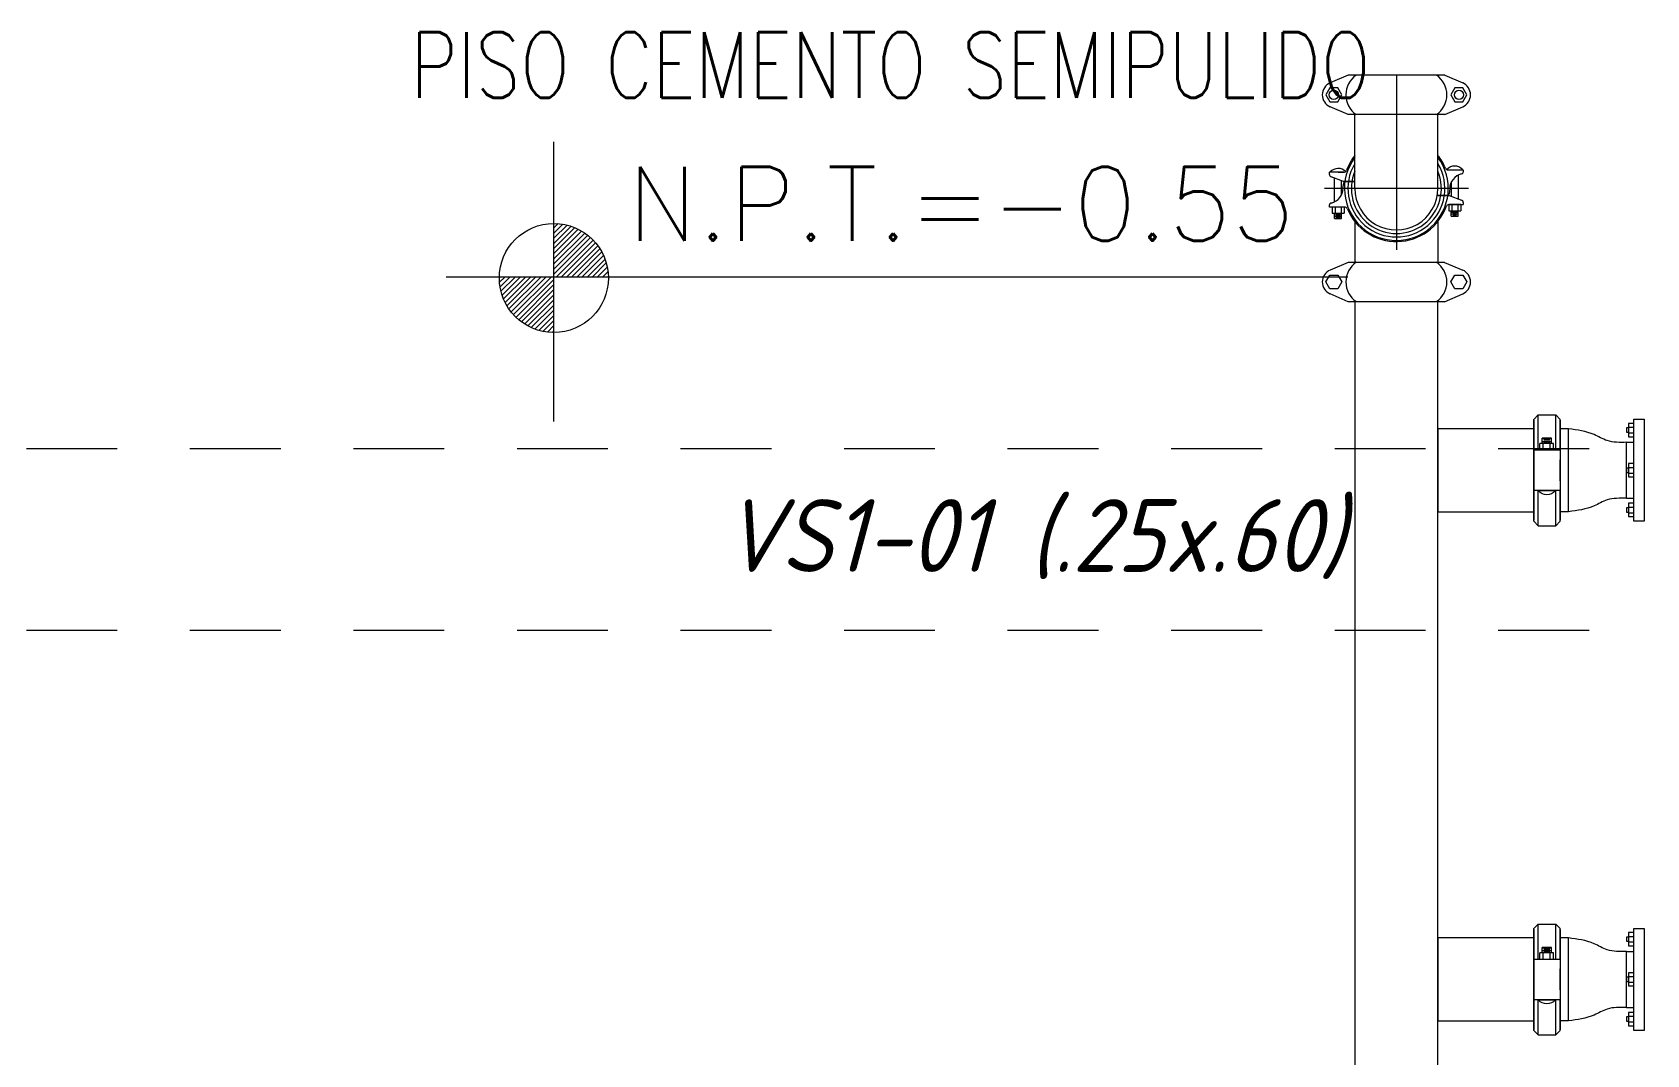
# Model space of a CAD drawing. Header units: millimetres. Extents: x 2085 to 2829, y 1347 to 1643.
# Drawn here: x 2159.864 to 2162.085, y 1607.634 to 1609.04 of the extents above; entities that cross this region are included whole.
import ezdxf
from ezdxf.enums import TextEntityAlignment as Align

# ---------------------------------------------------------------- set-up
doc = ezdxf.new("R2010")
doc.units = ezdxf.units.MM
for name, pattern in [('HIDDEN', [0.375, 0.25, -0.125]), ('HIDDEN2', [0.1875, 0.125, -0.0625]), ('PHANTOM', [2.5, 1.25, -0.25, 0.25, -0.25, 0.25, -0.25])]:
    doc.linetypes.add(name, pattern=pattern)
doc.layers.get('0').update_dxf_attribs({"color": 251, "lineweight": 9})
for name, color, linetype, lineweight in [('0-BLOCK-SANIT', 251, 'Continuous', 13), ('00-GTI-Acoples', 251, 'Continuous', 13), ('A-ESTRUCTURA-VIGAS', 251, 'HIDDEN2', 13), ('A-NIVELES-NPT', 251, 'Continuous', 9), ('A-SANITARIOS', 251, 'Continuous', 13), ('A-TEXTO-ACABADO PISO', 251, 'Continuous', 13), ('P&R_ACI_LÍNEA CENTRAL', 251, 'PHANTOM', 13)]:
    doc.layers.add(name, color=color, linetype=linetype, lineweight=lineweight)
doc.layers.add('A_50_Vigas Chata', color=251, linetype='HIDDEN', lineweight=13, plot=False)
doc.styles.add('APPIA -TEXTOS-GENERALES', font='isocp.shx', dxfattribs={"oblique": 15})
doc.styles.add('R80', font='romans.shx', dxfattribs={"width": 0.8, "oblique": 15, "height": 0.1})
doc.styles.add('ROMANS', font='romans.shx', dxfattribs={"width": 0.8})

# ---------------------------------------------------------------- blocks, each defined once
blk = doc.blocks.new('estructuras sotano 1')
at = {"layer": 'A-ESTRUCTURA-VIGAS'}
for points in [[(13.08, 5.63), (18.94, 5.63)], [(13.08, 5.38), (18.94, 5.38)]]:
    blk.add_lwpolyline(points, dxfattribs=at)
at = {"layer": 'A_50_Vigas Chata', "insert": (16.04, 5.5054), "char_height": 0.1, "attachment_point": 5, "style": 'APPIA -TEXTOS-GENERALES'}
blk.add_mtext('VS1-01 (.25x.60)', dxfattribs=at)
blk = doc.blocks.new('00-Codos')
at = {"layer": '0-BLOCK-SANIT'}
for p, q in [((-0.072, 0.0308, 0), (-0.0885, 0.0308, 0)), ((-0.0885, 0.0222, 0), (-0.0885, 0.0308, 0)), ((-0.0852, 0.0379, 0), (-0.0852, 0.0308, 0)), ((-0.0852, 0.0355, 0), (-0.0753, 0.0355, 0)), ((-0.0852, 0.0331, 0), (-0.0753, 0.0331, 0)), ((-0.0844, 0.0222, 0), (-0.0844, 0.0308, 0)), ((-0.0829, 0.0367, 0), (-0.0775, 0.0367, 0)), ((-0.0829, 0.0343, 0), (-0.0775, 0.0343, 0)), ((-0.0829, 0.032, 0), (-0.0775, 0.032, 0)), ((-0.0761, 0.0222, 0), (-0.0761, 0.0308, 0)), ((-0.0753, 0.0379, 0), (-0.0753, 0.0308, 0)), ((-0.072, 0.0222, 0), (-0.072, 0.0308, 0)), ((0.071, 0.0256, 0), (0.0921, 0.0256, 0)), ((0.072, 0.0256, 0), (0.072, 0.0341, 0)), ((0.0885, 0.0341, 0), (0.072, 0.0341, 0)), ((0.072, 0.0256, 0), (0.0885, 0.0256, 0)), ((0.0753, 0.0413, 0), (0.0753, 0.0341, 0)), ((0.0753, 0.0389, 0), (0.0852, 0.0389, 0)), ((0.0753, 0.0365, 0), (0.0852, 0.0365, 0)), ((0.0761, 0.0256, 0), (0.0761, 0.0341, 0)), ((0.0775, 0.0401, 0), (0.0829, 0.0401, 0)), ((0.0775, 0.0377, 0), (0.0829, 0.0377, 0)), ((0.0775, 0.0353, 0), (0.0829, 0.0353, 0)), ((0.0844, 0.0256, 0), (0.0844, 0.0341, 0)), ((0.0852, 0.0413, 0), (0.0852, 0.0341, 0)), ((0.0885, 0.0256, 0), (0.0885, 0.0341, 0)), ((0.0921, 0.0256, 0), (0.0921, 0.0225, 0)), ((-0.0723, 0.0222, 0), (-0.0921, 0.0222, 0)), ((-0.0921, 0.0194, 0), (-0.0921, 0.0222, 0)), ((-0.0726, 0.0097, 0), (-0.0896, 0.0159, 0)), ((-0.0885, 0.0222, 0), (-0.072, 0.0222, 0)), ((-0.0852, -0.0183, 0), (-0.0852, 0.0143, 0)), ((-0.0753, -0.0081, 0), (-0.0753, 0.0107, 0)), ((-0.0735, 0.0005, 0), (-0.0725, 0.0072, 0)), ((-0.0563, 0.0097, 0), (-0.0726, 0.0097, 0)), ((-0.0564, 0.0092, 0), (-0.0701, 0.0092, 0)), ((-0.0572, 0), (-0.0572, -0.1016, 0)), ((0.0571, 0), (0.0571, -0.1016, 0)), ((0.0753, 0.0081, 0), (0.0753, -0.0107, 0)), ((0.0852, 0.0183, 0), (0.0852, -0.0143, 0)), ((0.0571, -0.0092, 0), (0.0701, -0.0092, 0)), ((0.0571, -0.0097, 0), (0.0726, -0.0097, 0)), ((0.0802, -0.0222, 0), (0.0723, -0.0222, 0)), ((0.0723, -0.0222, 0), (0.091, -0.0222, 0)), ((0.0723, -0.0222, 0), (0.0921, -0.0222, 0)), ((0.0735, -0.0005, 0), (0.0725, -0.0072, 0)), ((0.0726, -0.0097, 0), (0.0896, -0.0159, 0)), ((0.091, -0.0227, 0), (0.091, -0.0222, 0)), ((0.0921, -0.0194, 0), (0.0921, -0.0222, 0)), ((-0.0921, -0.0256, 0), (-0.0921, -0.0225, 0)), ((-0.071, -0.0256, 0), (-0.0921, -0.0256, 0)), ((-0.091, -0.0261, 0), (-0.091, -0.0256, 0)), ((-0.0665, -0.1016), (-0.0913, -0.1123)), ((-0.0665, -0.1016), (0.0665, -0.1016)), ((0.0665, -0.1016), (0.0913, -0.1123)), ((-0.0665, -0.1557), (-0.0913, -0.145)), ((0.0665, -0.1557), (0.0913, -0.145)), ((-0.0665, -0.1557), (0.0665, -0.1557))]:
    blk.add_line(p, q, dxfattribs=at)
at = {"layer": '0-BLOCK-SANIT', "elevation": 0}
for points in [[(-0.0753, 0.0379), (-0.0852, 0.0379)], [(0.0852, 0.0413), (0.0753, 0.0413)]]:
    blk.add_lwpolyline(points, dxfattribs=at)
at = {"layer": '0-BLOCK-SANIT'}
for points in [[(-0.0971, -0.1287), (-0.0916, -0.1382), (-0.0806, -0.1382), (-0.0751, -0.1287), (-0.0806, -0.1191), (-0.0916, -0.1191)], [(0.0751, -0.1287), (0.0806, -0.1382), (0.0916, -0.1382), (0.0971, -0.1287), (0.0916, -0.1191), (0.0806, -0.1191)]]:
    blk.add_lwpolyline(points, close=True, dxfattribs=at)
for centre in [(-0.0861, -0.1287), (0.0861, -0.1287)]:
    blk.add_circle(centre, 0.00635, dxfattribs=at)
for centre, radius, start, end in [((0, 0, 0), 0.0714, 323.1301, 216.8699), ((0, 0, 0), 0.073, 22.4719, 160.2187), ((0, 0, 0), 0.0667, 328.9973, 211.0027), ((0, 0, 0), 0.0619, 337.3801, 202.6199), ((0, 0, 0), 0.0571, 359.9984, 180.0017), ((-0.0723, 0.026, 0), 0.00381, 270, 340.2187), ((0.071, 0.0294, 0), 0.00381, 202.4719, 270), ((0.0895, 0.0225, 0), 0.00254, 270, 0), ((-0.0883, 0.0194, 0), 0.00381, 180, 250.0898), ((-0.0945, 0.0005, 0), 0.0211, 283.673, 0), ((-0.0701, 0.0067, 0), 0.00254, 90, 166.9446), ((0.0945, -0.0005, 0), 0.0211, 103.673, 180), ((-0.0895, -0.0225, 0), 0.00254, 90, 180), ((0.0723, -0.026, 0), 0.00381, 90, 160.2187), ((0.0701, -0.0067, 0), 0.00254, 270, 346.9446), ((0.0883, -0.0194, 0), 0.00381, 0, 70.0898), ((-0.0802, -0.0164, 0), 0.0144, 221.9743, 318.0257), ((-0.071, -0.0294, 0), 0.00381, 22.4719, 90), ((0, 0, 0), 0.073, 202.4719, 218.5), ((0, 0, 0), 0.073, 321.5, 340.2187), ((0.0802, -0.0131, 0), 0.0144, 223.9881, 318.0257), ((-0.0369, -0.1287), 0.0326, 123.9872, 236.0128), ((0.0369, -0.1287), 0.0326, 303.9872, 56.0128), ((-0.0842, -0.1287), 0.0178, 113.4, 246.6), ((0.0842, -0.1287), 0.0178, 293.4, 66.6)]:
    blk.add_arc(centre, radius, start, end, dxfattribs=at)
at = {"layer": 'P&R_ACI_LÍNEA CENTRAL', "ltscale": 1.5}
for p, q in [((0, -0.1557, 0), (0, 0.0846)), ((-0.0991, 0), (0.0991, 0))]:
    blk.add_line(p, q, dxfattribs=at)
blk = doc.blocks.new('A$C363a55df')
at = {"layer": '00-GTI-Acoples', "linetype": 'Continuous', "lineweight": 0, "extrusion": (3.83476e-17, -1, 0)}
for p, q in [((-27.1, 105), (-18.4, 114.3)), ((-27.1, 41.9), (-27.1, 105)), ((-18.4, 41.9), (-18.4, 114.3)), ((18.4, 114.3), (-18.4, 114.3)), ((18.4, 41.9), (18.4, 114.3)), ((27.1, 105), (18.4, 114.3)), ((27.1, 41.9), (27.1, 105)), ((-27.1, 41.9), (-27.1, 21.6)), ((-25.4, 41.9), (-27.1, 41.9)), ((-6.4, 41.9), (-25.4, 41.9)), ((-13.8, 41.9), (-13.8, 55.1)), ((-13.8, 55.1), (-6.7, 55.1)), ((-9, 66), (0.5, 66)), ((-9, 55.1), (-9, 66)), ((-6.7, 41.9), (-6.7, 55.1)), ((-6.7, 55.1), (7.7, 55.1)), ((7.4, 41.9), (-6.4, 41.9)), ((0.5, 66), (10, 66)), ((26.4, 41.9), (7.4, 41.9)), ((7.7, 41.9), (7.7, 55.1)), ((7.7, 55.1), (14.9, 55.1)), ((10, 55.1), (10, 66)), ((14.9, 41.9), (14.9, 55.1)), ((27.1, 41.9), (26.4, 41.9)), ((27.1, 41.9), (27.1, 21.6)), ((-27.1, -21.6), (-27.1, 21.6)), ((27.1, -21.6), (27.1, 21.6)), ((-27.1, -21.6), (-27.1, -41.9)), ((27.1, -21.6), (27.1, -41.9)), ((-27.1, -41.9), (-25.4, -41.9)), ((-27.1, -105), (-27.1, -41.9)), ((-25.4, -41.9), (-6.4, -41.9)), ((-18.4, -114.3), (-18.4, -41.9)), ((-16.8, -42.5), (-16.8, -41.9)), ((-16.8, -42.5), (17.8, -42.5)), ((-6.4, -41.9), (7.4, -41.9)), ((7.4, -41.9), (26.4, -41.9)), ((17.8, -42.5), (17.8, -41.9)), ((18.4, -114.3), (18.4, -41.9)), ((26.4, -41.9), (27.1, -41.9)), ((27.1, -105), (27.1, -41.9)), ((-27.1, -105), (-18.4, -114.3)), ((18.4, -114.3), (-18.4, -114.3)), ((27.1, -105), (18.4, -114.3))]:
    blk.add_line(p, q, dxfattribs=at)
at = {"layer": '00-GTI-Acoples', "linetype": 'Continuous', "lineweight": 0}
for p, q in [((-27.1, 103.1), (-27.1, -103.1)), ((27.1, 103.1), (27.1, -103.1)), ((10, 65.3), (-9, 65.3)), ((10, 59.5), (-9, 59.5)), ((6.5, 62.5), (-6, 62.5)), ((6.5, 56.7), (-6, 56.7))]:
    blk.add_line(p, q, dxfattribs=at)
blk.add_arc((0.5, -27.6), 22.9, 220.8756, 319.1244, dxfattribs=at)
blk = doc.blocks.new('BOMBAS-28.02.2025')
at = {"layer": 'A-SANITARIOS'}
for p, q in [((3.7526, -5.3079, 0), (3.7526, -5.3641, 0)), ((3.8669, -5.3079, 0), (3.8669, -5.3641, 0)), ((3.7433, -5.3641, 0), (3.7185, -5.3748, 0)), ((3.8762, -5.3641, 0), (3.7433, -5.3641, 0)), ((3.8762, -5.3641, 0), (3.9011, -5.3748, 0)), ((3.7433, -5.4182, 0), (3.7185, -5.4074, 0)), ((3.8762, -5.4182, 0), (3.7433, -5.4182, 0)), ((3.8762, -5.4182, 0), (3.9011, -5.4074, 0)), ((4.129, -5.5918, 0), (4.1264, -5.5918, 0)), ((4.1264, -5.5918, 0), (4.1264, -5.5976, 0)), ((4.1367, -5.5856, 0), (4.129, -5.5856, 0)), ((4.129, -5.5856, 0), (4.129, -5.6038, 0)), ((4.129, -5.5908, 0), (4.1367, -5.5908, 0)), ((4.129, -5.5908, 0), (4.1367, -5.5908, 0)), ((4.1367, -5.72, 0), (4.1367, -5.5799, 0)), ((4.1367, -5.5799, 0), (4.1509, -5.5799, 0)), ((4.1367, -5.6038, 0), (4.1367, -5.5856, 0)), ((4.1509, -5.5799, 0), (4.1509, -5.72, 0)), ((4.1264, -5.5976, 0), (4.129, -5.5976, 0)), ((4.129, -5.5985, 0), (4.1367, -5.5985, 0)), ((4.129, -5.5985, 0), (4.1367, -5.5985, 0)), ((4.129, -5.6038, 0), (4.1367, -5.6038, 0)), ((4.1367, -5.6408, 0), (4.129, -5.6408, 0)), ((4.129, -5.6408, 0), (4.129, -5.659, 0)), ((4.1367, -5.659, 0), (4.1367, -5.6408, 0)), ((4.129, -5.647, 0), (4.1264, -5.647, 0)), ((4.1264, -5.647, 0), (4.1264, -5.6528, 0)), ((4.1264, -5.6528, 0), (4.129, -5.6528, 0)), ((4.129, -5.646, 0), (4.1367, -5.646, 0)), ((4.129, -5.646, 0), (4.1367, -5.646, 0)), ((4.129, -5.6538, 0), (4.1367, -5.6538, 0)), ((4.129, -5.6538, 0), (4.1367, -5.6538, 0)), ((4.129, -5.659, 0), (4.1367, -5.659, 0)), ((4.129, -5.7016, 0), (4.1264, -5.7016, 0)), ((4.1264, -5.7016, 0), (4.1264, -5.7074, 0)), ((4.1264, -5.7074, 0), (4.129, -5.7074, 0)), ((4.1367, -5.6954, 0), (4.129, -5.6954, 0)), ((4.129, -5.6954, 0), (4.129, -5.7136, 0)), ((4.129, -5.7006, 0), (4.1367, -5.7006, 0)), ((4.129, -5.7006, 0), (4.1367, -5.7006, 0)), ((4.1367, -5.7136, 0), (4.1367, -5.6954, 0)), ((4.129, -5.7084, 0), (4.1367, -5.7084, 0)), ((4.129, -5.7084, 0), (4.1367, -5.7084, 0)), ((4.129, -5.7136, 0), (4.1367, -5.7136, 0)), ((4.1509, -5.72, 0), (4.1367, -5.72, 0)), ((4.1367, -6.2856, 0), (4.129, -6.2856, 0)), ((4.129, -6.2856, 0), (4.129, -6.3038, 0)), ((4.1367, -6.42, 0), (4.1367, -6.2799, 0)), ((4.1367, -6.2799, 0), (4.1509, -6.2799, 0)), ((4.1367, -6.3038, 0), (4.1367, -6.2856, 0)), ((4.1509, -6.2799, 0), (4.1509, -6.42, 0)), ((4.129, -6.2918, 0), (4.1264, -6.2918, 0)), ((4.1264, -6.2918, 0), (4.1264, -6.2976, 0)), ((4.1264, -6.2976, 0), (4.129, -6.2976, 0)), ((4.129, -6.2908, 0), (4.1367, -6.2908, 0)), ((4.129, -6.2908, 0), (4.1367, -6.2908, 0)), ((4.129, -6.2985, 0), (4.1367, -6.2985, 0)), ((4.129, -6.2985, 0), (4.1367, -6.2985, 0)), ((4.129, -6.3038, 0), (4.1367, -6.3038, 0)), ((4.129, -6.347, 0), (4.1264, -6.347, 0)), ((4.1264, -6.347, 0), (4.1264, -6.3528, 0)), ((4.1367, -6.3408, 0), (4.129, -6.3408, 0)), ((4.129, -6.3408, 0), (4.129, -6.359, 0)), ((4.129, -6.346, 0), (4.1367, -6.346, 0)), ((4.129, -6.346, 0), (4.1367, -6.346, 0)), ((4.1367, -6.359, 0), (4.1367, -6.3408, 0)), ((4.1264, -6.3528, 0), (4.129, -6.3528, 0)), ((4.129, -6.3538, 0), (4.1367, -6.3538, 0)), ((4.129, -6.3538, 0), (4.1367, -6.3538, 0)), ((4.129, -6.359, 0), (4.1367, -6.359, 0)), ((4.1367, -6.3954, 0), (4.129, -6.3954, 0)), ((4.129, -6.3954, 0), (4.129, -6.4136, 0)), ((4.1367, -6.4136, 0), (4.1367, -6.3954, 0)), ((4.129, -6.4016, 0), (4.1264, -6.4016, 0)), ((4.1264, -6.4016, 0), (4.1264, -6.4074, 0)), ((4.1264, -6.4074, 0), (4.129, -6.4074, 0)), ((4.129, -6.4006, 0), (4.1367, -6.4006, 0)), ((4.129, -6.4006, 0), (4.1367, -6.4006, 0)), ((4.129, -6.4084, 0), (4.1367, -6.4084, 0)), ((4.129, -6.4084, 0), (4.1367, -6.4084, 0)), ((4.129, -6.4136, 0), (4.1367, -6.4136, 0)), ((4.1509, -6.42, 0), (4.1367, -6.42, 0))]:
    blk.add_line(p, q, dxfattribs=at)
at = {"layer": 'A-SANITARIOS', "linetype": 'Continuous'}
for p, q in [((4.0468, -5.707, 0), (4.0468, -5.593, 0)), ((4.0468, -5.7, 0), (4.0468, -5.6, 0)), ((4.1264, -5.6115, 0), (4.1367, -5.6115, 0)), ((4.1264, -5.6885, 0), (4.1264, -5.6115, 0)), ((4.1264, -5.6115, 0), (4.1367, -5.6115, 0)), ((4.1264, -5.6885, 0), (4.1264, -5.6117, 0)), ((4.1264, -5.6885, 0), (4.1367, -5.6885, 0)), ((4.1264, -5.6885, 0), (4.1367, -5.6885, 0)), ((4.0468, -6.407, 0), (4.0468, -6.293, 0)), ((4.0468, -6.4, 0), (4.0468, -6.3, 0)), ((4.1264, -6.3115, 0), (4.1367, -6.3115, 0)), ((4.1264, -6.3885, 0), (4.1264, -6.3115, 0)), ((4.1264, -6.3115, 0), (4.1367, -6.3115, 0)), ((4.1264, -6.3885, 0), (4.1264, -6.3117, 0)), ((4.1264, -6.3885, 0), (4.1367, -6.3885, 0)), ((4.1264, -6.3885, 0), (4.1367, -6.3885, 0))]:
    blk.add_line(p, q, dxfattribs=at)
at = {"layer": 'A-SANITARIOS', "elevation": 0}
for points in [[(3.7347, -5.3911), (3.7292, -5.4006), (3.7182, -5.4006), (3.7127, -5.3911), (3.7182, -5.3816), (3.7292, -5.3816)], [(3.9069, -5.3911), (3.9014, -5.4006), (3.8904, -5.4006), (3.8849, -5.3911), (3.8904, -5.3816), (3.9014, -5.3816)], [(3.8668, -5.593), (3.8668, -5.707), (3.9989, -5.707), (3.9989, -5.593)], [(4.129, -5.6038), (4.1367, -5.6038), (4.1367, -5.5856), (4.129, -5.5856)], [(4.1509, -5.72), (4.1367, -5.72), (4.1367, -5.5799), (4.1509, -5.5799)], [(4.129, -5.659), (4.1367, -5.659), (4.1367, -5.6408), (4.129, -5.6408)], [(4.129, -5.7136), (4.1367, -5.7136), (4.1367, -5.6954), (4.129, -5.6954)], [(4.129, -6.3038), (4.1367, -6.3038), (4.1367, -6.2856), (4.129, -6.2856)], [(4.1509, -6.42), (4.1367, -6.42), (4.1367, -6.2799), (4.1509, -6.2799)], [(3.8668, -6.293), (3.8668, -6.407), (3.9989, -6.407), (3.9989, -6.293)], [(4.129, -6.359), (4.1367, -6.359), (4.1367, -6.3408), (4.129, -6.3408)], [(4.129, -6.4136), (4.1367, -6.4136), (4.1367, -6.3954), (4.129, -6.3954)]]:
    blk.add_lwpolyline(points, close=True, dxfattribs=at)
for points in [[(3.8668, -7.2818), (3.8668, -5.4182), (3.7528, -5.4182), (3.7528, -7.2818)], [(4.0468, -5.593), (4.035, -5.593)], [(4.129, -5.5918), (4.1264, -5.5918), (4.1264, -5.5976), (4.129, -5.5976)], [(4.129, -5.647), (4.1264, -5.647), (4.1264, -5.6528), (4.129, -5.6528)], [(4.0468, -5.707), (4.035, -5.707)], [(4.129, -5.7016), (4.1264, -5.7016), (4.1264, -5.7074), (4.129, -5.7074)], [(4.0468, -6.293), (4.035, -6.293)], [(4.129, -6.2918), (4.1264, -6.2918), (4.1264, -6.2976), (4.129, -6.2976)], [(4.129, -6.347), (4.1264, -6.347), (4.1264, -6.3528), (4.129, -6.3528)], [(4.0468, -6.407), (4.035, -6.407)], [(4.129, -6.4016), (4.1264, -6.4016), (4.1264, -6.4074), (4.129, -6.4074)]]:
    blk.add_lwpolyline(points, dxfattribs=at)
at = {"layer": 'A-SANITARIOS'}
for centre, radius, start, end in [((3.7256, -5.3911, 0), 0.0178, 113.4, 246.6), ((3.7729, -5.3911, 0), 0.0326, 123.9872, 236.0128), ((3.8467, -5.3911, 0), 0.0326, 303.9872, 56.0128), ((3.894, -5.3911, 0), 0.0178, 293.4, 66.6)]:
    blk.add_arc(centre, radius, start, end, dxfattribs=at)
at = {"layer": 'A-SANITARIOS', "linetype": 'Continuous'}
for points in [[(4.1264, -5.6115, 0), (4.0998, -5.6092, 0), (4.0818, -5.6009, 0), (4.0468, -5.593, 0)], [(4.1264, -5.6885, 0), (4.0998, -5.6908, 0), (4.0818, -5.699, 0), (4.0468, -5.707, 0)], [(4.1264, -6.3115, 0), (4.0998, -6.3092, 0), (4.0818, -6.3009, 0), (4.0468, -6.293, 0)], [(4.1264, -6.3885, 0), (4.0998, -6.3908, 0), (4.0818, -6.399, 0), (4.0468, -6.407, 0)]]:
    blk.add_spline(points, degree=3, dxfattribs=at)
at = {"layer": 'A-SANITARIOS', "linetype": 'Continuous', "rotation": 180}
blk.add_blockref('00-Codos', (3.8098, -5.2625, 0), dxfattribs=at)
at = {"layer": 'A-SANITARIOS', "linetype": 'Continuous', "lineweight": 0, "xscale": -0.0006666666666666666, "yscale": 0.0006666666666666666, "zscale": 0.0006666666666666666, "rotation": 359.9999999999999}
for p in [(4.017, -5.65, 0), (4.017, -6.35, 0)]:
    blk.add_blockref('A$C363a55df', p, dxfattribs=at)
blk = doc.blocks.new('SIM NIVEL PLANTA')
at = {"linetype": 'Continuous'}
h = blk.add_hatch(dxfattribs=at)
h.set_pattern_fill('_USER', color=256, scale=0.099996, angle=45, style=0, pattern_type=0)
h.set_pattern_definition([(45, (35396.10581, 26516.4892), (-0.0707080889, 0.0707080889), [])])
h.paths.add_polyline_path([(-17.032, 0), (-15.532, 0, 0.409209), (-17.032, 1.474)])
h.paths.add_polyline_path([(-18.532, 0, 0.419236), (-17.032, -1.526), (-17.032, 0)])
for p, q in [((-17.032, -3.975), (-17.032, 3.716)), ((4.813, 0), (-20, 0))]:
    blk.add_line(p, q)
blk.add_circle((-17.032, -0.026), 1.5, dxfattribs=at)
at = {"style": 'R80'}
blk.add_attdef('N.P.T.+0.00', text='', height=2.03, dxfattribs=at).set_placement((-5.827, 2.015), align=Align.MIDDLE_CENTER)

msp = doc.modelspace()

# ---------------------------------------------------------------- block references
for name, p in [('estructuras sotano 1', (2145.201, 1602.8378)), ('BOMBAS-28.02.2025', (2157.931, 1614.0878))]:
    msp.add_blockref(name, p)
at = {"layer": 'A-NIVELES-NPT', "xscale": 0.05, "yscale": 0.05, "zscale": 0.05}
msp.add_blockref('SIM NIVEL PLANTA', (2161.4333, 1608.7035), dxfattribs=at).add_auto_attribs({'N.P.T.+0.00': 'N.P.T.=-0.55'})

# ---------------------------------------------------------------- texts
at = {"layer": 'A-TEXTO-ACABADO PISO', "insert": (2161.0447, 1609.04), "char_height": 0.09, "attachment_point": 2, "style": 'ROMANS'}
msp.add_mtext_dynamic_manual_height_columns('PISO CEMENTO SEMIPULIDO ', width=1.586307, gutter_width=12.5, heights=[0], dxfattribs=at)

doc.saveas('drawing.dxf')
